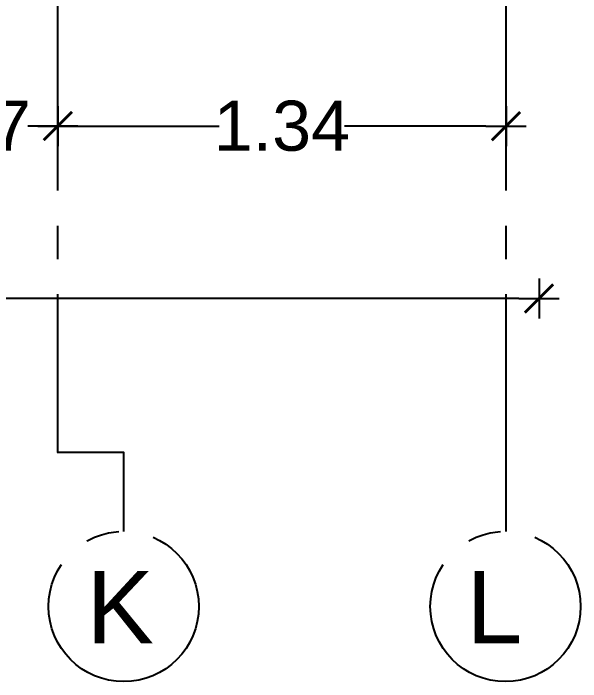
# Model space of a CAD drawing. Header units: millimetres. Extents: x 1217 to 2428, y 234 to 644.
# Drawn here: x 2363.895 to 2365.593, y 596.219 to 598.22 of the extents above; entities that cross this region are included whole.
import ezdxf

# ---------------------------------------------------------------- set-up
doc = ezdxf.new("R2010")
doc.units = ezdxf.units.MM
doc.linetypes.add('ACAD_ISO04W100', pattern=[30, 24, -3, 0, -3])
doc.layers.get('0').update_dxf_attribs({"lineweight": 5})
doc.layers.add('COTAS', color=252, linetype='Continuous')
doc.layers.add('Ejes', color=8, linetype='Continuous')
doc.styles.add('INTERARQ', font='arial.ttf')
doc.styles.get("Standard").update_dxf_attribs({"font": 'arial.ttf'})
doc.dimstyles.new('ESCALA_1-50', dxfattribs={"dimtxt": 0.15, "dimasz": 0.06, "dimexe": 0.18, "dimexo": 0.0625, "dimgap": 0, "dimtad": 0, "dimtih": 1, "dimtoh": 1, "dimzin": 0, "dimdsep": 46, "dimtxsty": 'INTERARQ', "dimblk": 'DIMTICK', "dimcen": 0, "dimse1": 1, "dimse2": 1, "dimclrd": 256, "dimclre": 1, "dimclrt": 2, "dimadec": 0, "dimazin": 0, "dimtfac": 4.5, "dimtofl": 0, "dimtmove": 2, "dimatfit": 3, "dimldrblk": 'DIMTICK', "dimfxl": 1, "dimtolj": 1, "dimtzin": 0, "dimarcsym": 0})

# ---------------------------------------------------------------- blocks, each defined once
blk = doc.blocks.new('DIMTICK')
at = {"color": 1}
for p, q in [((0, 1), (0, -1)), ((-1, 0), (1, 0))]:
    blk.add_line(p, q, dxfattribs=at)
at = {"color": 3, "const_width": 0.141}
blk.add_lwpolyline([(0.707, 0.707), (-0.707, -0.707)], dxfattribs=at)
blk = doc.blocks.new('*D1447')
at = {"layer": 'COTAS', "lineweight": -2, "ltscale": 3, "transparency": 16777216}
for p, q in [((2363.5193, 597.8827), (2363.5487, 597.8827)), ((2363.9677, 597.8827), (2363.9383, 597.8827))]:
    blk.add_line(p, q, dxfattribs=at)
at = {"layer": 'Defpoints', "color": 0, "ltscale": 3, "transparency": 16777216}
for p in [(2363.4593, 598.9926), (2364.0277, 598.9926, 0), (2364.0277, 597.8827)]:
    blk.add_point(p, dxfattribs=at)
at = {"layer": 'COTAS', "lineweight": -2, "ltscale": 3, "transparency": 16777216, "xscale": 0.06, "yscale": 0.06, "zscale": 0.06, "rotation": 180}
blk.add_blockref('DIMTICK', (2363.4593, 597.8827), dxfattribs=at)
at = {"layer": 'COTAS', "lineweight": -2, "ltscale": 3, "transparency": 16777216, "xscale": 0.06, "yscale": 0.06, "zscale": 0.06}
blk.add_blockref('DIMTICK', (2364.0277, 597.8827), dxfattribs=at)
at = {"layer": 'COTAS', "color": 2, "ltscale": 3, "transparency": 16777216, "insert": (2363.7435, 597.8827), "char_height": 0.15, "attachment_point": 5, "style": 'INTERARQ'}
blk.add_mtext('\\A1;0.57', dxfattribs=at)
blk = doc.blocks.new('*D1448')
at = {"layer": 'COTAS', "lineweight": -2, "ltscale": 3, "transparency": 16777216}
for p, q in [((2364.0877, 597.8827), (2364.511, 597.8827)), ((2365.3093, 597.8827), (2364.8859, 597.8827))]:
    blk.add_line(p, q, dxfattribs=at)
at = {"layer": 'Defpoints', "color": 0, "ltscale": 3, "transparency": 16777216}
for p in [(2364.0277, 598.9926, 0), (2365.3693, 598.9926), (2365.3693, 597.8827)]:
    blk.add_point(p, dxfattribs=at)
at = {"layer": 'COTAS', "lineweight": -2, "ltscale": 3, "transparency": 16777216, "xscale": 0.06, "yscale": 0.06, "zscale": 0.06, "rotation": 180}
blk.add_blockref('DIMTICK', (2364.0277, 597.8827), dxfattribs=at)
at = {"layer": 'COTAS', "lineweight": -2, "ltscale": 3, "transparency": 16777216, "xscale": 0.06, "yscale": 0.06, "zscale": 0.06}
blk.add_blockref('DIMTICK', (2365.3693, 597.8827), dxfattribs=at)
at = {"layer": 'COTAS', "color": 2, "ltscale": 3, "transparency": 16777216, "insert": (2364.6985, 597.8827), "char_height": 0.15, "attachment_point": 5, "style": 'INTERARQ'}
blk.add_mtext('\\A1;1.34', dxfattribs=at)
blk = doc.blocks.new('*D1449')
at = {"layer": 'COTAS', "lineweight": -2, "ltscale": 3, "transparency": 16777216}
for p, q in [((2351.4081, 597.3665), (2358.1628, 597.3665)), ((2365.4081, 597.3665), (2358.6533, 597.3665))]:
    blk.add_line(p, q, dxfattribs=at)
at = {"layer": 'Defpoints', "color": 0, "ltscale": 3, "transparency": 16777216}
for p in [(2351.3481, 602.6647, 0), (2365.4681, 602.6646, 0), (2365.4681, 597.3665)]:
    blk.add_point(p, dxfattribs=at)
at = {"layer": 'COTAS', "lineweight": -2, "ltscale": 3, "transparency": 16777216, "xscale": 0.06, "yscale": 0.06, "zscale": 0.06, "rotation": 180}
blk.add_blockref('DIMTICK', (2351.3481, 597.3665), dxfattribs=at)
at = {"layer": 'COTAS', "lineweight": -2, "ltscale": 3, "transparency": 16777216, "xscale": 0.06, "yscale": 0.06, "zscale": 0.06}
blk.add_blockref('DIMTICK', (2365.4681, 597.3665), dxfattribs=at)
at = {"layer": 'COTAS', "color": 2, "ltscale": 3, "transparency": 16777216, "insert": (2358.4081, 597.3665), "char_height": 0.15, "attachment_point": 5, "style": 'INTERARQ'}
blk.add_mtext('\\A1;14.12', dxfattribs=at)

msp = doc.modelspace()

# ---------------------------------------------------------------- linework, layer by layer
at = {"layer": 'Ejes', "linetype": 'ACAD_ISO04W100', "ltscale": 0.035, "elevation": 0}
for points in [[(2364.02728, 600.82938), (2364.02728, 596.9052)], [(2365.36878, 600.82938), (2365.36878, 596.66928)]]:
    msp.add_lwpolyline(points, dxfattribs=at)
at = {"layer": 'Ejes', "ltscale": 3, "elevation": 0}
msp.add_lwpolyline([(2364.22503, 596.66928), (2364.22503, 596.9052), (2364.02617, 596.9052)], dxfattribs=at)
at = {"layer": 'Ejes', "linetype": 'ACAD_ISO04W100', "ltscale": 0.035}
for centre in [(2364.22503, 596.44431, 0), (2365.36768, 596.44432, 0)]:
    msp.add_circle(centre, 0.22497, dxfattribs=at)

# ---------------------------------------------------------------- texts
at = {"layer": 'Ejes', "char_height": 0.216, "width": 0.344369, "attachment_point": 5}
for s, insert in [('K', (2364.21436, 596.44249, 0)), ('L', (2365.33421, 596.44249, 0))]:
    msp.add_mtext(s, dxfattribs=dict(at, insert=insert))

# ---------------------------------------------------------------- dimensions: what is measured, and where the dimension line sits
at = {"layer": 'COTAS', "ltscale": 3}
for base, p1, p2, picture, middle in [((2365.46808, 597.36649, 0), (2351.34807, 602.66466, 0), (2365.46808, 602.66464, 0), '*D1449', (2358.40808, 597.36649, 0)), ((2364.02771, 597.88274, 0), (2363.45931, 598.99258, 0), (2364.02771, 598.99258, 0), '*D1447', (2363.74351, 597.88274, 0)), ((2365.36927, 597.88274, 0), (2364.02771, 598.99258, 0), (2365.36927, 598.99258, 0), '*D1448', (2364.69849, 597.88274, 0))]:
    dim = msp.add_linear_dim(base=base, p1=p1, p2=p2, dimstyle='ESCALA_1-50', dxfattribs=at)
    dim.commit()
    dim.dimension.update_dxf_attribs({"geometry": picture, "text_midpoint": middle})

doc.saveas('drawing.dxf')
